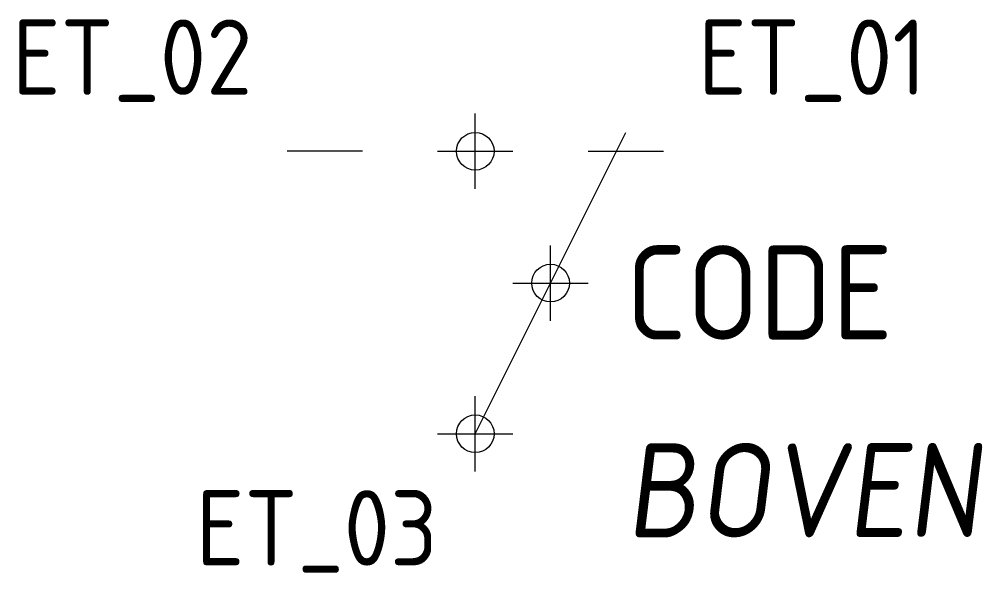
# Model space of a CAD drawing. Extents: x 1682.9 to 1708.5, y 2612.6 to 2627.3.
import ezdxf
from ezdxf.enums import TextEntityAlignment as Align

# ---------------------------------------------------------------- set-up
doc = ezdxf.new("R2010")
doc.units = 0
doc.header["$LTSCALE"] = 10
doc.header["$MEASUREMENT"] = 0
doc.header["$PDMODE"] = 34
doc.header["$PDSIZE"] = -5
doc.layers.get('0').update_dxf_attribs({"linetype": 'CONTINUOUS'})
for name, color, linetype in [('254', 7, 'CONTINUOUS'), ('A', 7, 'CONTINUOUS'), ('C', 7, 'CONTINUOUS'), ('TKST2', 1, 'CONTINUOUS'), ('TKST3', 3, 'CONTINUOUS')]:
    doc.layers.add(name, color=color, linetype=linetype)
doc.styles.get("Standard").update_dxf_attribs({"font": 'iso8.shx'})

msp = doc.modelspace()

# ---------------------------------------------------------------- linework, layer by layer
for points in [[(1695, 2616.251), (1699, 2624.251)], [(1692, 2623.751), (1690, 2623.751)], [(1698, 2623.751), (1700, 2623.751)]]:
    msp.add_lwpolyline(points)
at = {"layer": 'A', "color": 1}
msp.add_point((1697, 2620.251), dxfattribs=at)
at = {"layer": 'C', "color": 1}
msp.add_point((1695, 2623.751), dxfattribs=at)
at = {"layer": 'C', "color": 2}
msp.add_point((1695, 2616.251), dxfattribs=at)

# ---------------------------------------------------------------- texts
at = {"layer": '254', "oblique": 7}
msp.add_attdef('BOVEN', (1699, 2613.5), '-   ', height=2.5, dxfattribs=at)
at = {"layer": 'TKST2'}
for tag, p in [('ET_02', (1689.08, 2625.251)), ('ET_03', (1694, 2612.751))]:
    msp.add_attdef(tag, text='', height=2, dxfattribs=at).set_placement(p, align=Align.RIGHT)
msp.add_attdef('ET_01', (1700.92, 2625.251), '', height=2, dxfattribs=at)
at = {"layer": 'TKST3'}
msp.add_attdef('CODE', (1699, 2618.751), '-F', height=2.5, dxfattribs=at)

doc.saveas('drawing.dxf')
